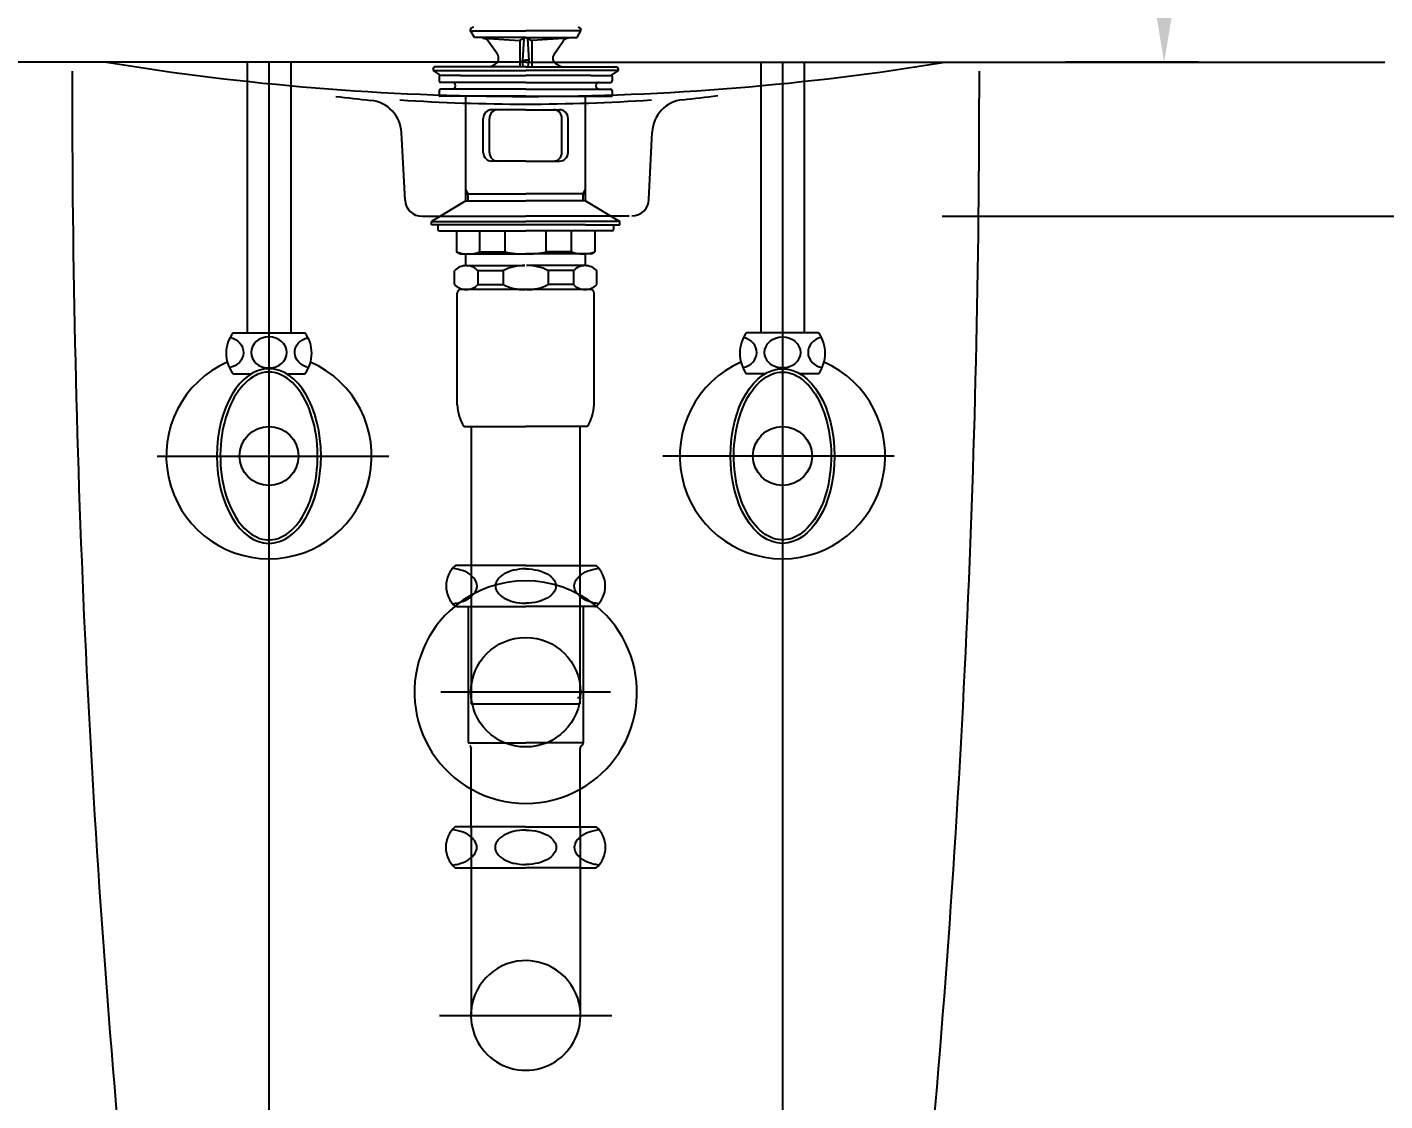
# Model space of a CAD drawing. Extents: x 66423 to 68848, y 58104 to 61534.
# Drawn here: x 66990.1 to 67386.7, y 59337.3 to 59650.8 of the extents above; entities that cross this region are included whole.
import ezdxf

# ---------------------------------------------------------------- set-up
doc = ezdxf.new("R2010")
doc.units = 0
doc.header["$MEASUREMENT"] = 0
doc.layers.get('0').update_dxf_attribs({"linetype": 'CONTINUOUS'})
doc.layers.get('Defpoints').update_dxf_attribs({"linetype": 'CONTINUOUS'})
for name, color, linetype in [('3', 3, 'CONTINUOUS'), ('4', 3, 'CONTINUOUS'), ('6', 6, 'CONTINUOUS'), ('7', 7, 'CONTINUOUS'), ('Dim', 4, 'CONTINUOUS')]:
    doc.layers.add(name, color=color, linetype=linetype)
doc.styles.get("Standard").update_dxf_attribs({"font": 'txt.shx', "bigfont": 'ghs.shx'})
doc.dimstyles.get("Standard").update_dxf_attribs({"dimtxt": 0.18, "dimasz": 0.18, "dimexe": 0.18, "dimexo": 0.0625, "dimgap": 0.09, "dimtad": 0, "dimtih": 1, "dimtoh": 1, "dimdec": 4, "dimzin": 0, "dimdsep": 46, "dimtxsty": 'Standard', "dimcen": 0.09, "dimadec": 0, "dimazin": 0, "dimtfac": 1, "dimtdec": 4, "dimtofl": 0, "dimtmove": 0, "dimatfit": 0, "dimfxl": 0, "dimtolj": 1, "dimtzin": 0, "dimarcsym": 0})

# ---------------------------------------------------------------- blocks, each defined once
blk = doc.blocks.new('*D20')
at = {"layer": 'Defpoints', "color": 0}
for p in [(67247.44, 59775.6), (67487.98, 59775.6), (67247.44, 59595.6)]:
    blk.add_point(p, dxfattribs=at)
at = {"layer": 'Dim', "color": 0, "linetype": 'ByBlock', "lineweight": -2}
for p, q in [((67257.44, 59775.6), (67516.78, 59775.6)), ((67487.98, 59746.8), (67487.98, 59709.6)), ((67487.98, 59624.4), (67487.98, 59661.6)), ((67257.44, 59595.6), (67516.78, 59595.6))]:
    blk.add_line(p, q, dxfattribs=at)
at = {"layer": 'Dim', "color": 0}
for points in [[(67483.18, 59746.8), (67492.78, 59746.8), (67487.98, 59775.6)], [(67483.18, 59624.4), (67492.78, 59624.4), (67487.98, 59595.6)]]:
    blk.add_solid(points, dxfattribs=at)
at = {"layer": 'Dim', "color": 0, "insert": (67487.98, 59685.6), "char_height": 28.8, "attachment_point": 5}
blk.add_mtext('\\A1;180', dxfattribs=at)
blk = doc.blocks.new('*D21')
at = {"layer": 'Defpoints', "color": 0}
for p in [(67060.76, 59525.6), (67210.76, 59525.6), (67210.76, 59319.66)]:
    blk.add_point(p, dxfattribs=at)
at = {"layer": 'Dim', "color": 0, "linetype": 'ByBlock', "lineweight": -2}
for p, q in [((67060.76, 59515.6), (67060.76, 59290.86)), ((67210.76, 59515.6), (67210.76, 59290.86)), ((67031.96, 59319.66), (67003.16, 59319.66)), ((67239.56, 59319.66), (67268.36, 59319.66))]:
    blk.add_line(p, q, dxfattribs=at)
at = {"layer": 'Dim', "color": 0}
for points in [[(67031.96, 59324.46), (67031.96, 59314.86), (67060.76, 59319.66)], [(67239.56, 59324.46), (67239.56, 59314.86), (67210.76, 59319.66)]]:
    blk.add_solid(points, dxfattribs=at)
at = {"layer": 'Dim', "color": 0, "insert": (67135.76, 59319.66), "char_height": 28.8, "attachment_point": 5}
blk.add_mtext('\\A1;150', dxfattribs=at)
blk = doc.blocks.new('*D27')
at = {"layer": 'Defpoints', "color": 0}
for p in [(67342.3, 59775.6), (67322.24, 59640.6), (67342.3, 59640.6, -9.25)]:
    blk.add_point(p, dxfattribs=at)
at = {"layer": 'Dim', "color": 0, "linetype": 'ByBlock', "lineweight": -2}
for p, q in [((67332.3, 59775.6), (67293.44, 59775.6)), ((67322.24, 59746.8), (67322.24, 59732.1)), ((67322.24, 59669.4), (67322.24, 59684.1)), ((67332.3, 59640.6), (67293.44, 59640.6))]:
    blk.add_line(p, q, dxfattribs=at)
at = {"layer": 'Dim', "color": 0}
for points in [[(67317.44, 59746.8), (67327.04, 59746.8), (67322.24, 59775.6)], [(67317.44, 59669.4), (67327.04, 59669.4), (67322.24, 59640.6)]]:
    blk.add_solid(points, dxfattribs=at)
at = {"layer": 'Dim', "color": 0, "insert": (67322.24, 59708.1), "char_height": 28.8, "attachment_point": 5}
blk.add_mtext('\\A1;135', dxfattribs=at)

msp = doc.modelspace()

# ---------------------------------------------------------------- linework, layer by layer
msp.add_line((67258.26, 59640.6, -9.25), (67268.26, 59640.6, -9.25))
for centre, radius, start, end in [((67135.76, 60385.86, -9.25), 755.26, 260.66596, 270.00032), ((67135.76, 60385.86, -9.25), 755.26, 269.99968, 279.33404), ((70498.17, 59634.93, -9.25), 3494.92, 179.94986, 185.51307), ((63773.34, 59634.93, -9.25), 3494.92, 354.48693, 0.05014)]:
    msp.add_arc(centre, radius, start, end)
at = {"layer": '3', "color": 0}
for p, q in [((67120.75, 59647.79), (67119.52, 59649.93)), ((67119.63, 59649.72), (67135.75, 59649.72)), ((67151.86, 59649.72), (67135.75, 59649.72)), ((67150.75, 59647.79), (67151.98, 59649.93)), ((67135.75, 59647.79), (67120.75, 59647.79)), ((67123.26, 59647.61), (67134, 59646.91)), ((67127.47, 59642.91), (67124.75, 59646.77)), ((67135.75, 59647.79), (67134, 59646.91)), ((67134, 59646.91), (67134, 59639.19)), ((67135.23, 59647.53), (67134.8, 59641.12)), ((67135.75, 59647.79), (67137.5, 59646.91)), ((67135.75, 59647.79), (67150.75, 59647.79)), ((67136.27, 59647.53), (67136.7, 59641.12)), ((67148.23, 59647.61), (67137.5, 59646.91)), ((67137.5, 59646.91), (67137.5, 59639.19)), ((67144.02, 59642.91), (67146.74, 59646.77)), ((67135, 59639.19), (67134.8, 59641.15)), ((67134.8, 59641.15), (67135.75, 59641.15)), ((67136.7, 59641.15), (67135.75, 59641.15)), ((67136.49, 59639.19), (67136.7, 59641.15)), ((67108.75, 59638.79), (67108.75, 59638.19)), ((67108.75, 59638.19), (67110.89, 59636.69)), ((67108.75, 59638.19), (67135.75, 59638.19)), ((67118.45, 59639.19), (67109.15, 59639.19)), ((67116.75, 59636.69), (67110.65, 59636.69)), ((67116.75, 59636.69), (67135.75, 59636.69)), ((67135.75, 59639.19), (67118.45, 59639.19)), ((67125.39, 59639.19), (67126.84, 59640.03)), ((67135.75, 59639.19), (67153.05, 59639.19)), ((67162.75, 59638.19), (67135.75, 59638.19)), ((67154.75, 59636.69), (67135.75, 59636.69)), ((67146.1, 59639.19), (67144.66, 59640.03)), ((67153.05, 59639.19), (67162.35, 59639.19)), ((67154.75, 59636.69), (67160.85, 59636.69)), ((67162.75, 59638.19), (67160.61, 59636.69)), ((67162.75, 59638.79), (67162.75, 59638.19)), ((67110.45, 59636.49), (67110.45, 59635.19)), ((67135.75, 59634.69), (67110.95, 59634.69)), ((67135.75, 59632.69), (67110.95, 59632.69)), ((67135.75, 59634.69), (67160.55, 59634.69)), ((67135.75, 59632.69), (67160.55, 59632.69)), ((67161.05, 59636.49), (67161.05, 59635.19)), ((67110.45, 59632.19), (67110.45, 59630.89)), ((67135.75, 59630.69), (67110.65, 59630.69)), ((67118.25, 59600.1), (67118.25, 59630.69)), ((67135.75, 59630.69), (67160.85, 59630.69)), ((67153.25, 59600.1), (67153.25, 59630.69)), ((67161.05, 59632.19), (67161.05, 59630.89)), ((67135.75, 59626.69), (67125.87, 59626.69)), ((67135.75, 59626.69), (67145.62, 59626.69)), ((67123.37, 59614.19), (67123.37, 59624.19)), ((67125.14, 59614.19), (67125.14, 59624.19)), ((67146.35, 59614.19), (67146.35, 59624.19)), ((67148.12, 59614.19), (67148.12, 59624.19)), ((67135.75, 59611.69), (67125.87, 59611.69)), ((67135.75, 59611.69), (67145.62, 59611.69)), ((67118.95, 59602.19), (67118.25, 59603.41)), ((67118.25, 59602.19), (67135.75, 59602.19)), ((67118.95, 59600.1), (67118.95, 59602.19)), ((67153.25, 59602.19), (67135.75, 59602.19)), ((67152.55, 59602.19), (67153.25, 59603.41)), ((67152.55, 59600.1), (67152.55, 59602.19)), ((67118.25, 59600.1), (67108.25, 59594.1)), ((67118.25, 59600.1), (67135.75, 59600.1)), ((67153.25, 59600.1), (67135.75, 59600.1)), ((67153.25, 59600.1), (67163.25, 59594.1)), ((67108.25, 59594.1), (67135.75, 59594.1)), ((67108.25, 59593.1), (67108.25, 59594.1)), ((67118.25, 59593.1), (67108.25, 59593.1)), ((67110.06, 59593.1), (67110.06, 59591.8)), ((67153.25, 59593.1), (67118.25, 59593.1)), ((67163.25, 59594.1), (67135.75, 59594.1)), ((67153.25, 59593.1), (67163.25, 59593.1)), ((67161.44, 59593.1), (67161.44, 59591.8)), ((67163.25, 59593.1), (67163.25, 59594.1)), ((67110.56, 59591.3), (67115.56, 59591.3)), ((67115.56, 59591.3), (67135.75, 59591.3)), ((67115.56, 59591.3), (67115.56, 59585.18)), ((67122.33, 59585.18), (67122.33, 59591.3)), ((67129.73, 59585.18), (67129.73, 59591.3)), ((67155.94, 59591.3), (67135.75, 59591.3)), ((67141.76, 59585.18), (67141.76, 59591.3)), ((67149.16, 59585.18), (67149.16, 59591.3)), ((67155.94, 59591.3), (67155.94, 59585.18)), ((67160.94, 59591.3), (67155.94, 59591.3)), ((67116.56, 59584.6), (67115.56, 59585.18)), ((67122.33, 59585.18), (67129.73, 59585.18)), ((67149.16, 59585.18), (67141.76, 59585.18)), ((67154.94, 59584.6), (67155.94, 59585.18)), ((67116.56, 59584.6), (67117.96, 59584.6)), ((67117.96, 59584.6), (67135.75, 59584.6)), ((67118.25, 59581.19), (67118.25, 59584.6)), ((67118.39, 59581.19), (67135.5, 59581.19)), ((67153.54, 59584.6), (67135.75, 59584.6)), ((67153.1, 59581.19), (67135.99, 59581.19)), ((67153.25, 59581.19), (67153.25, 59584.6)), ((67154.94, 59584.6), (67153.54, 59584.6)), ((67115, 59575.64), (67115, 59579.75)), ((67121.78, 59579.75), (67129.18, 59579.75)), ((67121.78, 59579.75), (67121.78, 59575.64)), ((67129.18, 59579.75), (67129.18, 59575.64)), ((67142.32, 59579.75), (67142.32, 59575.64)), ((67149.72, 59579.75), (67142.32, 59579.75)), ((67149.72, 59579.75), (67149.72, 59575.64)), ((67156.49, 59575.64), (67156.49, 59579.75)), ((67115.75, 59540.59), (67115.75, 59573.19)), ((67135.75, 59574.19), (67116.75, 59574.19)), ((67121.78, 59575.64), (67129.18, 59575.64)), ((67153.1, 59574.19), (67135.75, 59574.19)), ((67149.72, 59575.64), (67142.32, 59575.64)), ((67152.55, 59574.19), (67153.1, 59574.19)), ((67153.1, 59574.19), (67153.5, 59574.19)), ((67154.75, 59574.19), (67153.25, 59574.19)), ((67155.75, 59567.83), (67155.75, 59573.19)), ((67155.75, 59540.59), (67155.75, 59573.19)), ((67117.75, 59534.19), (67135.75, 59534.19)), ((67119.87, 59534.19), (67119.87, 59453.19)), ((67153.75, 59534.19), (67135.75, 59534.19)), ((67151.62, 59453.19), (67151.62, 59534.19)), ((67151.62, 59454.97), (67150.92, 59454.97)), ((67119.87, 59453.19), (67151.62, 59453.19))]:
    msp.add_line(p, q, dxfattribs=at)
for centre, radius, start, end in [((67120.6, 59649.72), 1.1, 97.3204, 169.4262), ((67150.9, 59649.72), 1.1, 10.5738, 82.6796), ((67123.12, 59645.61), 2, 35.2023, 86.2618), ((67148.37, 59645.61), 2, 93.7382, 144.7977), ((67125.84, 59641.76), 2, 300, 35.2023), ((67145.66, 59641.76), 2, 144.7977, 240), ((67109.15, 59638.79), 0.4, 90, 180), ((67110.65, 59636.49), 0.2, 90, 180), ((67160.85, 59636.49), 0.2, 0, 90), ((67162.35, 59638.79), 0.4, 0, 90), ((67110.95, 59635.19), 0.5, 180, 270), ((67110.95, 59632.19), 0.5, 90, 180), ((67114.25, 59633.69), 1, 270, 90), ((67157.25, 59633.69), 1, 90, 270), ((67160.55, 59635.19), 0.5, 270, 0), ((67160.55, 59632.19), 0.5, 0, 90), ((67110.65, 59630.89), 0.2, 180, 270), ((67160.85, 59630.89), 0.2, 270, 0), ((67125.87, 59624.19), 2.5, 90, 180), ((67127.64, 59624.19), 2.5, 90, 180), ((67143.85, 59624.19), 2.5, 0, 90), ((67145.62, 59624.19), 2.5, 0, 90), ((67125.87, 59614.19), 2.5, 180, 270), ((67127.64, 59614.19), 2.5, 180, 270), ((67143.85, 59614.19), 2.5, 270, 0), ((67145.62, 59614.19), 2.5, 270, 0), ((67110.56, 59591.8), 0.5, 180, 270), ((67160.94, 59591.8), 0.5, 270, 0), ((67118.94, 59594.78), 10.18, 250.5679, 289.4321), ((67135.56, 59614.05), 29.46, 258.5956, 270.3737), ((67135.94, 59614.05), 29.46, 269.6263, 281.4044), ((67152.55, 59594.78), 10.18, 250.5679, 289.4321), ((67118.39, 59576.49), 4.7, 43.9409, 136.0591), ((67135.28, 59567.59), 13.61, 89.0643, 116.6472), ((67136.21, 59567.59), 13.61, 63.3528, 90.9357), ((67153.1, 59576.49), 4.7, 43.9409, 136.0591), ((67118.39, 59578.9), 4.7, 223.9409, 316.0591), ((67116.75, 59573.19), 1, 90, 180), ((67135.28, 59587.8), 13.61, 243.3528, 270.9357), ((67136.21, 59587.8), 13.61, 269.0643, 296.6472), ((67153.1, 59578.9), 4.7, 223.9409, 316.0591), ((67154.75, 59573.19), 1, 0, 90), ((67128.74, 59541.14), 13, 182.42, 212.3), ((67142.76, 59541.14), 13, 327.7, 357.58)]:
    msp.add_arc(centre, radius, start, end, dxfattribs=at)
at = {"layer": '4', "color": 0}
for p, q in [((67119.5, 59493.64), (67115.21, 59493.64)), ((67135.75, 59493.64), (67119.5, 59493.64)), ((67135.75, 59493.64), (67152, 59493.64)), ((67152, 59493.64), (67156.29, 59493.64)), ((67115.6, 59481.64), (67115.21, 59481.64)), ((67115.6, 59481.64), (67135.75, 59481.64)), ((67118.95, 59481.64), (67118.95, 59441.86)), ((67155.9, 59481.64), (67135.75, 59481.64)), ((67152.55, 59481.64), (67152.55, 59441.86)), ((67155.9, 59481.64), (67156.29, 59481.64)), ((67160.52, 59456.6), (67110.97, 59456.6)), ((67118.95, 59441.86), (67135.75, 59441.86)), ((67119.87, 59417.03), (67119.87, 59440.21)), ((67152.55, 59441.86), (67135.75, 59441.86)), ((67151.62, 59417.03), (67151.62, 59440.21)), ((67119.87, 59417.34), (67115.13, 59417.34)), ((67135.67, 59417.34), (67119.87, 59417.34)), ((67119.87, 59417.03), (67119.87, 59362.14)), ((67135.67, 59417.34), (67135.75, 59417.34)), ((67135.83, 59417.34), (67135.75, 59417.34)), ((67135.83, 59417.34), (67151.62, 59417.34)), ((67151.62, 59417.34), (67156.37, 59417.34)), ((67151.62, 59417.03), (67151.62, 59362.14)), ((67115.13, 59405.34), (67119.87, 59405.34)), ((67119.87, 59405.34), (67135.67, 59405.34)), ((67151.62, 59405.34), (67135.83, 59405.34)), ((67151.62, 59405.34), (67156.37, 59405.34)), ((67160.92, 59362.14), (67110.57, 59362.14))]:
    msp.add_line(p, q, dxfattribs=at)
for points in [[(67121.55, 59487.64, 0.155217), (67120.96, 59489.49, 0.106747), (67118.9, 59491.39, 0.073043), (67116.13, 59492.5, 0.028511), (67114.4, 59492.82, 0.059523)], [(67135.75, 59492.64, 0.057537), (67132.19, 59492.23, 0.071219), (67129.49, 59491.17, 0.106373), (67127.47, 59489.38, 0.159483)], [(67135.75, 59492.64, -0.057537), (67139.3, 59492.23, -0.071219), (67142, 59491.17, -0.106373), (67144.03, 59489.38, -0.159483)], [(67149.94, 59487.64, -0.155217), (67150.53, 59489.49, -0.106747), (67152.59, 59491.39, -0.073043), (67155.36, 59492.5, -0.028511), (67157.09, 59492.82, -0.059523)], [(67114.4, 59482.46, 0.028511), (67116.13, 59482.77, 0.073043), (67118.9, 59483.89, 0.106747), (67120.96, 59485.78, 0.155217), (67121.55, 59487.64, 0.155217)], [(67127.47, 59489.38, 0.32729), (67127.47, 59485.9, 0.106373), (67129.49, 59484.1, 0.071219), (67132.19, 59483.05, 0.057537), (67135.75, 59482.64, 0.057537)], [(67144.03, 59489.38, -0.32729), (67144.03, 59485.9, -0.106373), (67142, 59484.1, -0.071219), (67139.3, 59483.05, -0.057537), (67135.75, 59482.64, -0.057537)], [(67157.09, 59482.46, -0.028511), (67155.36, 59482.77, -0.073043), (67152.59, 59483.89, -0.106747), (67150.53, 59485.78, -0.155217), (67149.94, 59487.64, -0.155217)], [(67119.87, 59414.32, 0.049056), (67118.82, 59415.09, 0.073043), (67116.05, 59416.2, 0.028511), (67114.32, 59416.52)], [(67135.75, 59416.34, 0.05879), (67132.11, 59415.93, 0.071219), (67129.41, 59414.87, 0.106373), (67127.39, 59413.08, 0.159483)], [(67135.75, 59416.34, -0.05879), (67139.38, 59415.93, -0.071219), (67142.08, 59414.87, -0.106373), (67144.11, 59413.08, -0.159483)], [(67151.62, 59414.32, -0.049056), (67152.67, 59415.09, -0.073043), (67155.44, 59416.2, -0.028511), (67157.17, 59416.52)], [(67121.47, 59411.34, 0.155217), (67120.88, 59413.19, 0.054411), (67119.93, 59414.27, 0.054411)], [(67119.93, 59408.41, 0.054321), (67120.88, 59409.48, 0.155217), (67121.47, 59411.34)], [(67127.39, 59413.08, 0.32729), (67127.39, 59409.6, 0.106373), (67129.41, 59407.8, 0.071219), (67132.11, 59406.75, 0.057537), (67135.67, 59406.34, 0.057537)], [(67144.11, 59413.08, -0.32729), (67144.11, 59409.6, -0.106373), (67142.08, 59407.8, -0.071219), (67139.38, 59406.75, -0.057537), (67135.83, 59406.34, -0.057537)], [(67150.02, 59411.34, -0.155217), (67150.61, 59413.19, -0.05495), (67151.57, 59414.28, -0.05495)], [(67151.57, 59408.4, -0.054539), (67150.61, 59409.48, -0.155217), (67150.02, 59411.34)], [(67114.32, 59406.16, 0.028511), (67116.05, 59406.47, 0.073043), (67118.82, 59407.59, 0.049056), (67119.87, 59408.35, 0.049056)], [(67157.17, 59406.16, -0.028511), (67155.44, 59406.47, -0.073043), (67152.67, 59407.59, -0.049056), (67151.62, 59408.35, -0.049056)]]:
    msp.add_lwpolyline(points, format="xyb", dxfattribs=at)
msp.add_circle((67135.75, 59456.64), 16, dxfattribs=at)
for centre, radius, start, end in [((67120.5, 59487.64), 8, 131.4096, 228.5904), ((67151, 59487.64), 8, 311.4096, 48.5904), ((67135.75, 59456.64), 32.5, 50.5529, 129.4471), ((67135.75, 59456.64), 32.5, 129.4471, 240.7605), ((67135.75, 59456.64), 32.5, 299.2395, 50.5529), ((67118.95, 59440.21), 0.925, 0, 58.7026), ((67152.55, 59440.21), 0.925, 121.2974, 180), ((67151.55, 59441.86), 1, 301.2974, 0), ((67135.75, 59456.64), 32.5, 240.7605, 299.2395), ((67120.42, 59411.34), 8, 131.4096, 228.5904), ((67151.08, 59411.34), 8, 311.4096, 48.5904), ((67135.75, 59362.26), 16, 7.1666, 180), ((67135.75, 59362.26), 16, 172.8334, 7.1666)]:
    msp.add_arc(centre, radius, start, end, dxfattribs=at)
at = {"layer": '6', "color": 0}
for p, q in [((67054.41, 59640.6), (67054.41, 59561.6)), ((67060.76, 59640.6), (67060.76, 59490.94)), ((67067.11, 59640.6), (67067.11, 59561.6)), ((67204.41, 59640.6), (67204.41, 59561.6)), ((67210.76, 59640.6), (67210.76, 59490.94)), ((67217.11, 59640.6), (67217.11, 59561.6)), ((67050.26, 59561.6), (67054.41, 59561.6)), ((67054.41, 59561.6), (67071.26, 59561.6)), ((67217.11, 59561.6), (67200.26, 59561.6)), ((67221.26, 59561.6), (67217.11, 59561.6)), ((67050.26, 59549.6), (67055.62, 59549.6)), ((67065.9, 59549.6), (67071.26, 59549.6)), ((67205.62, 59549.6), (67200.26, 59549.6)), ((67221.26, 59549.6), (67215.9, 59549.6)), ((67028.13, 59525.6), (67095.73, 59525.6)), ((67243.39, 59525.6), (67175.79, 59525.6))]:
    msp.add_line(p, q, dxfattribs=at)
for centre in [(67060.76, 59525.6), (67210.76, 59525.6)]:
    msp.add_circle(centre, 8.62, dxfattribs=at)
for centre, radius, start, end in [((67058.26, 59555.6), 10, 143.1301, 216.8699), ((67063.26, 59555.6), 10, 323.1301, 36.8699), ((67208.26, 59555.6), 10, 143.1301, 216.8699), ((67213.26, 59555.6), 10, 323.1301, 36.8699), ((67060.76, 59525.6), 30, 113.9173, 66.0827), ((67210.76, 59525.6), 30, 113.9173, 66.0827)]:
    msp.add_arc(centre, radius, start, end, dxfattribs=at)
at = {"layer": '6', "color": 0, "extrusion": (0, 0, -1)}
for centre, major_axis, start_param, end_param in [((67048.08, 59555.83), (-5.23, 0), 1.824119, 4.49897), ((67073.53, 59555.83), (5.23, 0), 1.800504, 4.443058)]:
    msp.add_ellipse(centre, major_axis=major_axis, ratio=0.866391, start_param=start_param, end_param=end_param, dxfattribs=at)
for centre, major_axis, ratio in [((67060.76, 59555.83), (-5.23, 0), 0.866391), ((67060.76, 59525.6), (0, 25.5), 0.596529)]:
    msp.add_ellipse(centre, major_axis=major_axis, ratio=ratio, dxfattribs=at)
at = {"layer": '6', "color": 0}
for centre, major_axis, start_param, end_param in [((67197.99, 59555.83), (-5.23, 0), 1.800504, 4.443058), ((67223.44, 59555.83), (5.23, 0), 1.824119, 4.49897)]:
    msp.add_ellipse(centre, major_axis=major_axis, ratio=0.866391, start_param=start_param, end_param=end_param, dxfattribs=at)
for centre, major_axis, ratio in [((67210.76, 59555.83), (5.23, 0), 0.866391), ((67210.76, 59525.6), (0, 25.5), 0.596529)]:
    msp.add_ellipse(centre, major_axis=major_axis, ratio=ratio, dxfattribs=at)
for points in [[(67060.76, 59550.1), (67062.84, 59550.1), (67064.94, 59549.29), (67068.84, 59546.05), (67070.61, 59543.61), (67073.33, 59537.58), (67074.29, 59534), (67075.14, 59526.48), (67075.04, 59522.55), (67073.8, 59515.19), (67072.67, 59511.77), (67069.66, 59506.18), (67067.78, 59504.03), (67063.78, 59501.38), (67061.67, 59500.88), (67057.52, 59501.48), (67055.43, 59502.61), (67051.68, 59506.44), (67050.03, 59509.14), (67047.62, 59515.57), (67046.86, 59519.27), (67046.39, 59526.89), (67046.7, 59530.79), (67048.3, 59537.93), (67049.6, 59541.17), (67052.87, 59546.27), (67054.83, 59548.13), (67058.15, 59549.78), (67059.46, 59550.1), (67060.76, 59550.1)], [(67210.76, 59550.1), (67208.68, 59550.1), (67206.58, 59549.29), (67202.68, 59546.05), (67200.91, 59543.61), (67198.19, 59537.58), (67197.23, 59534), (67196.38, 59526.48), (67196.48, 59522.55), (67197.72, 59515.19), (67198.85, 59511.77), (67201.86, 59506.18), (67203.74, 59504.03), (67207.74, 59501.38), (67209.85, 59500.88), (67214, 59501.48), (67216.09, 59502.61), (67219.84, 59506.44), (67221.49, 59509.14), (67223.9, 59515.57), (67224.66, 59519.27), (67225.13, 59526.89), (67224.82, 59530.79), (67223.22, 59537.93), (67221.92, 59541.17), (67218.65, 59546.27), (67216.69, 59548.13), (67213.37, 59549.78), (67212.06, 59550.1), (67210.76, 59550.1)]]:
    msp.add_open_spline(points, degree=3, knots=[0, 0, 0, 0, 0.46111, 0.46111, 0.922219, 0.922219, 1.383329, 1.383329, 1.844439, 1.844439, 2.305549, 2.305549, 2.766658, 2.766658, 3.227768, 3.227768, 3.688878, 3.688878, 4.149988, 4.149988, 4.611097, 4.611097, 5.072207, 5.072207, 5.533317, 5.533317, 5.994427, 5.994427, 6.283185, 6.283185, 6.283185, 6.283185], dxfattribs=at)
at = {"layer": '7', "extrusion": (0, 1, 0)}
for q in [(66884.82, 59640.6, -9.25), (67386.7, 59640.6, -9.25)]:
    msp.add_line((67135.76, 59640.6, -9.25), q, dxfattribs=at)
at = {"layer": '7', "color": 0, "extrusion": (0, 1, 0)}
for p, q in [((67135.75, 59631.6, 445.82), (67135.75, 59631.6, -14.18)), ((67135.75, 59631.6, -14.18), (67135.75, 59631.6, 445.82)), ((67135.75, 59631.6, 445.82), (67135.75, 59631.6, -14.18)), ((67135.75, 59631.6, -14.18), (67135.75, 59631.6, 445.82)), ((67135.75, 59631.6, 20), (67135.75, 59631.6, 0)), ((67135.75, 59631.6, 20), (67135.75, 59631.6, 0)), ((67135.75, 59631.6, 20), (67135.75, 59631.6, 0)), ((67135.75, 59631.6, 20), (67135.75, 59631.6, 0)), ((67135.75, 59631.6, 0), (67135.75, 59631.6, -14.18)), ((67135.75, 59631.6, 0), (67135.75, 59631.6, -14.18)), ((67135.75, 59631.6, 0), (67135.75, 59631.6, -14.18)), ((67135.75, 59631.6, 0), (67135.75, 59631.6, -14.18)), ((67135.75, 59631.6, -14.18), (67135.75, 59631.6, -14.18)), ((67135.75, 59631.6, -14.18), (67135.75, 59631.6, -14.18)), ((67135.75, 59631.6, -14.18), (67135.75, 59631.6, -14.18)), ((67135.75, 59631.6, -14.18), (67135.75, 59631.6, -14.18)), ((67135.75, 59631.6, 410.51), (67135.75, 59631.6, 445.82)), ((67135.75, 59631.6, 410.51), (67135.75, 59631.6, 445.82)), ((67135.75, 59631.6, 445.82), (67135.75, 59631.6, 445.82)), ((67135.75, 59631.6, 445.82), (67135.75, 59631.6, 445.82)), ((67135.75, 59631.6, 445.82), (67135.75, 59631.6, 445.82)), ((67135.75, 59631.6, 445.82), (67135.75, 59631.6, 445.82)), ((67100.5, 59600.34), (67099.47, 59620.02)), ((67105.49, 59595.6), (67135.75, 59595.6)), ((67166, 59595.6), (67135.75, 59595.6))]:
    msp.add_line(p, q, dxfattribs=at)
at = {"layer": '7', "color": 0, "extrusion": (-0.004164, 0.999991, 0)}
msp.add_line((67171.75, 59600.49), (67172.7, 59620.18), dxfattribs=at)
at = {"layer": '7', "color": 0}
for centre, radius, start, end in [((67167.28, 60355.9), 730.5, 263.16209, 263.96941), ((67089.48, 59619.5), 10, 3, 83.9694), ((67135.75, 60174.03), 545.67, 266.1404, 270), ((67135.75, 60174.03), 545.67, 270, 273.8596), ((67182.69, 59619.7), 10, 96.2692, 177.2386), ((67101.83, 60355.77), 730.5, 276.26917, 277.07649), ((67105.49, 59600.6), 5, 183, 270), ((67166.76, 59600.73), 5, 270.2386, 357.2386)]:
    msp.add_arc(centre, radius, start, end, dxfattribs=at)
for points, knots in [([(67135.75, 59631.6, 381.33), (67135.75, 59631.6, 320.01), (67135.75, 59631.6, 258.69), (67135.75, 59631.6, 138.24), (67135.75, 59631.6, 79.12), (67135.75, 59631.6, 20)], [0, 0, 0, 0, 0.509144, 0.509144, 1, 1, 1, 1]), ([(67135.75, 59631.6, 381.33), (67135.75, 59631.6, 320.01), (67135.75, 59631.6, 258.69), (67135.75, 59631.6, 138.24), (67135.75, 59631.6, 79.12), (67135.75, 59631.6, 20)], [0, 0, 0, 0, 0.509144, 0.509144, 1, 1, 1, 1]), ([(67135.75, 59631.6, 381.33), (67135.75, 59631.6, 320.01), (67135.75, 59631.6, 258.69), (67135.75, 59631.6, 138.24), (67135.75, 59631.6, 79.12), (67135.75, 59631.6, 20)], [0, 0, 0, 0, 0.509144, 0.509144, 1, 1, 1, 1]), ([(67135.75, 59631.6, 381.33), (67135.75, 59631.6, 320.01), (67135.75, 59631.6, 258.69), (67135.75, 59631.6, 138.24), (67135.75, 59631.6, 79.12), (67135.75, 59631.6, 20)], [0, 0, 0, 0, 0.509144, 0.509144, 1, 1, 1, 1]), ([(67135.75, 59631.6, 381.33), (67135.75, 59631.6, 385.34), (67135.75, 59631.6, 389.33), (67135.75, 59631.6, 396.64), (67135.75, 59631.6, 400.03), (67135.75, 59631.6, 405.62), (67135.75, 59631.6, 407.86), (67135.75, 59631.6, 410.85), (67135.75, 59631.6, 411.61), (67135.75, 59631.6, 411.56)], [0, 0, 0, 0, 0.25, 0.25, 0.5, 0.5, 0.75, 0.75, 1, 1, 1, 1]), ([(67135.75, 59631.6, 381.33), (67135.75, 59631.6, 385.34), (67135.75, 59631.6, 389.33), (67135.75, 59631.6, 396.64), (67135.75, 59631.6, 400.03), (67135.75, 59631.6, 405.62), (67135.75, 59631.6, 407.86), (67135.75, 59631.6, 410.85), (67135.75, 59631.6, 411.61), (67135.75, 59631.6, 411.56)], [0, 0, 0, 0, 0.25, 0.25, 0.5, 0.5, 0.75, 0.75, 1, 1, 1, 1]), ([(67135.75, 59631.6, 381.33), (67135.75, 59631.6, 385.34), (67135.75, 59631.6, 389.33), (67135.75, 59631.6, 396.64), (67135.75, 59631.6, 400.03), (67135.75, 59631.6, 405.62), (67135.75, 59631.6, 407.86), (67135.75, 59631.6, 410.85), (67135.75, 59631.6, 411.61), (67135.75, 59631.6, 411.56)], [0, 0, 0, 0, 0.25, 0.25, 0.5, 0.5, 0.75, 0.75, 1, 1, 1, 1]), ([(67135.75, 59631.6, 381.33), (67135.75, 59631.6, 385.34), (67135.75, 59631.6, 389.33), (67135.75, 59631.6, 396.64), (67135.75, 59631.6, 400.03), (67135.75, 59631.6, 405.62), (67135.75, 59631.6, 407.86), (67135.75, 59631.6, 410.85), (67135.75, 59631.6, 411.61), (67135.75, 59631.6, 411.56)], [0, 0, 0, 0, 0.25, 0.25, 0.5, 0.5, 0.75, 0.75, 1, 1, 1, 1]), ([(67135.75, 59631.6, 410.51), (67135.75, 59631.6, 410.51), (67135.75, 59631.6, 410.6), (67135.75, 59631.6, 410.98), (67135.75, 59631.6, 411.25), (67135.75, 59631.6, 411.56)], [0, 0, 0, 0, 0.535587, 0.535587, 1, 1, 1, 1]), ([(67135.75, 59631.6, 410.51), (67135.75, 59631.6, 410.51), (67135.75, 59631.6, 410.6), (67135.75, 59631.6, 410.98), (67135.75, 59631.6, 411.25), (67135.75, 59631.6, 411.56)], [0, 0, 0, 0, 0.535587, 0.535587, 1, 1, 1, 1]), ([(67135.75, 59631.6, 410.51), (67135.75, 59631.6, 410.51), (67135.75, 59631.6, 410.6), (67135.75, 59631.6, 410.98), (67135.75, 59631.6, 411.25), (67135.75, 59631.6, 411.56)], [0, 0, 0, 0, 0.535587, 0.535587, 1, 1, 1, 1]), ([(67135.75, 59631.6, 410.51), (67135.75, 59631.6, 410.51), (67135.75, 59631.6, 410.6), (67135.75, 59631.6, 410.98), (67135.75, 59631.6, 411.25), (67135.75, 59631.6, 411.56)], [0, 0, 0, 0, 0.535587, 0.535587, 1, 1, 1, 1])]:
    msp.add_open_spline(points, degree=3, knots=knots, dxfattribs=at)
for points, degree in [([(67135.75, 59631.6, -14.18), (67135.75, 59631.6, -9.46), (67135.75, 59631.6, -4.73), (67135.75, 59631.6, 0)], 3), ([(67135.75, 59631.6, -14.18), (67135.75, 59631.6, -9.46), (67135.75, 59631.6, -4.73), (67135.75, 59631.6, 0)], 3), ([(67135.75, 59631.6, -14.18), (67135.75, 59631.6, -9.46), (67135.75, 59631.6, -4.73), (67135.75, 59631.6, 0)], 3), ([(67135.75, 59631.6, -14.18), (67135.75, 59631.6, -9.46), (67135.75, 59631.6, -4.73), (67135.75, 59631.6, 0)], 3), ([(67135.75, 59631.6, 0), (67135.75, 59631.6)], 1), ([(67135.75, 59631.6, 0), (67135.75, 59631.6)], 1), ([(67135.75, 59631.6, 0), (67135.75, 59631.6)], 1), ([(67135.75, 59631.6, 0), (67135.75, 59631.6)], 1)]:
    msp.add_open_spline(points, degree=degree, dxfattribs=at)

# ---------------------------------------------------------------- dimensions: what is measured, and where the dimension line sits
at = {"layer": 'Dim', "color": 0}
for base, p1, p2, picture, middle in [((67487.98, 59775.6), (67247.44, 59595.6), (67247.44, 59775.6), '*D20', (67487.98, 59685.6)), ((67322.24, 59640.6), (67342.3, 59775.6), (67342.3, 59640.6, -9.25), '*D27', (67322.24, 59708.1))]:
    dim = msp.add_linear_dim(base=base, p1=p1, p2=p2, angle=90, dimstyle='Standard', override={"dimscale": 160, "dimgap": 0.06, "dimdec": 0, "dimatfit": 3, "dimarcsym": 1}, dxfattribs=at)
    dim.commit()
    dim.dimension.update_dxf_attribs({"geometry": picture, "text_midpoint": middle})
dim = msp.add_linear_dim(base=(67210.76, 59319.66), p1=(67060.76, 59525.6), p2=(67210.76, 59525.6), dimstyle='Standard', override={"dimscale": 160, "dimgap": 0.06, "dimdec": 0, "dimatfit": 3, "dimarcsym": 1}, dxfattribs=at)
dim.commit()
dim.dimension.update_dxf_attribs({"geometry": '*D21', "text_midpoint": (67135.76, 59319.66)})

doc.saveas('drawing.dxf')
